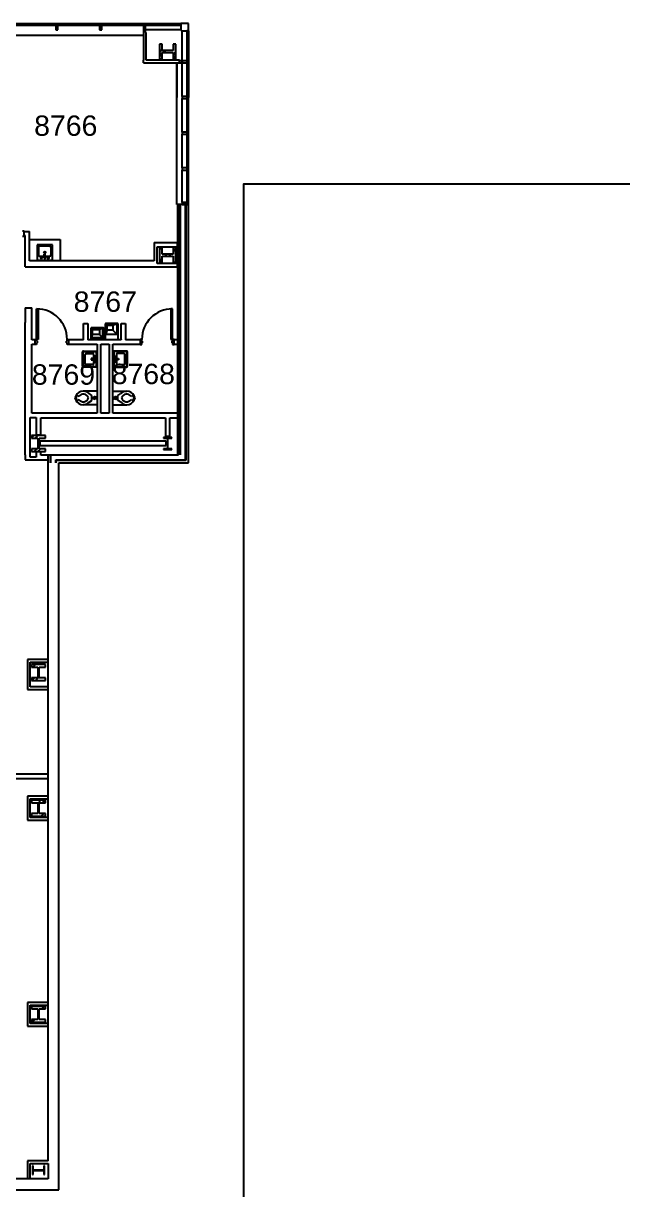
# Model space of a CAD drawing. Header units: inches. Extents: x -59 to 5673, y -29 to 4299.
# Drawn here: x 2100 to 2807, y 2877 to 4252 of the extents above; entities that cross this region are included whole.
import ezdxf

# ---------------------------------------------------------------- set-up
doc = ezdxf.new("R2010")
doc.units = ezdxf.units.IN
doc.header["$LTSCALE"] = 96
doc.header["$MEASUREMENT"] = 0
for name, color, linetype in [('A-ANNO-ROOM', 4, 'Continuous'), ('A-COLS', 5, 'Continuous'), ('A-DOOR', 2, 'Continuous'), ('A-FLOR-CASE', 3, 'Continuous'), ('A-FLOR-PFIX', 2, 'Continuous'), ('A-GLAZ', 2, 'Continuous'), ('A-ROOF-LEVL-THIN', 1, 'Continuous'), ('A-WALL-FULL', 6, 'Continuous')]:
    doc.layers.add(name, color=color, linetype=linetype)
doc.styles.add('ARIAL', font='arial.ttf')

msp = doc.modelspace()

# ---------------------------------------------------------------- hatches: boundary and pattern name
at = {"layer": 'A-COLS'}
h = msp.add_hatch(dxfattribs=at)
h.set_pattern_fill('FP_203', color=256, angle=-90, style=0, pattern_type=2)
h.set_pattern_definition([(45, (-0.0003, -1.105), (-9.503515, 9.503515), []), (45, (-0.0003, 13.295), (-9.503515, 9.503515), [])])
h.paths.add_polyline_path([(2280.4, 4210.6), (2280.4, 4227.6), (2276.9, 4227.6), (2276.9, 4220.2), (2264.3, 4220.2), (2264.3, 4227.6), (2260.8, 4227.6), (2260.8, 4210.6), (2264.3, 4210.6), (2264.3, 4218), (2276.9, 4218), (2276.9, 4210.6)], flags=0)
h = msp.add_hatch(dxfattribs=at)
h.set_pattern_fill('FP_188', color=256, style=0, pattern_type=2)
h.set_pattern_definition([(45, (-0.0003, -1.105), (-9.503515, 9.503515), []), (45, (-0.0003, 13.295), (-9.503515, 9.503515), [])])
h.paths.add_polyline_path([(2110, 3477.7), (2126.7, 3477.7), (2126.7, 3480.8), (2119.3, 3480.8), (2119.3, 3493.4), (2126.7, 3493.4), (2126.7, 3496.4), (2110, 3496.4), (2110, 3493.4), (2117.4, 3493.4), (2117.4, 3480.8), (2110, 3480.8)], flags=0)
h = msp.add_hatch(dxfattribs=at)
h.set_pattern_fill('FP_198', color=256, style=0, pattern_type=2)
h.set_pattern_definition([(45, (-0.0003, -1.105), (-9.503515, 9.503515), []), (45, (-0.0003, 13.295), (-9.503515, 9.503515), [])])
h.paths.add_polyline_path([(2126.7, 3317.7), (2126.7, 3320.8), (2119.3, 3320.8), (2119.3, 3333.4), (2126.7, 3333.4), (2126.7, 3336.4), (2110, 3336.4), (2110, 3333.4), (2117.4, 3333.4), (2117.4, 3320.8), (2110, 3320.8), (2110, 3317.7), (2118.6, 3317.7)], flags=0)
h = msp.add_hatch(dxfattribs=at)
h.set_pattern_fill('FP_219', color=256, style=0, pattern_type=2)
h.set_pattern_definition([(45, (-0.0003, -1.105), (-9.503515, 9.503515), []), (45, (-0.0003, 13.295), (-9.503515, 9.503515), [])])
h.paths.add_polyline_path([(2110, 3074.7), (2126.7, 3074.7), (2126.7, 3077.8), (2119.3, 3077.8), (2119.3, 3090.4), (2126.7, 3090.4), (2126.7, 3093.4), (2110, 3093.4), (2110, 3090.4), (2117.4, 3090.4), (2117.4, 3077.8), (2110, 3077.8)], flags=0)
h = msp.add_hatch(dxfattribs=at)
h.set_pattern_fill('FP_195', color=256, angle=-90, style=0, pattern_type=2)
h.set_pattern_definition([(45, (-0.0003, -1.105), (-9.503515, 9.503515), []), (45, (-0.0003, 13.295), (-9.503515, 9.503515), [])])
h.paths.add_polyline_path([(2112, 2895.3), (2112, 2900.1), (2124.6, 2900.1), (2124.6, 2895.3), (2125.3, 2895.3), (2125.3, 2905.3), (2124.6, 2905.3), (2124.6, 2900.5), (2112, 2900.5), (2112, 2905.3), (2111.3, 2905.3), (2111.3, 2895.3)], flags=0)

# ---------------------------------------------------------------- linework, layer by layer
for p, q in [((2264.3, 4227.6), (2260.8, 4227.6)), ((2260.8, 4227.6), (2260.8, 4210.6)), ((2264.3, 4227.6), (2260.8, 4227.6)), ((2260.8, 4227.6), (2260.8, 4210.6)), ((2260.8, 4218.5), (2264.3, 4222)), ((2264.3, 4220.2), (2264.3, 4227.6)), ((2264.3, 4220.2), (2264.3, 4227.6)), ((2280.4, 4227.6), (2276.9, 4227.6)), ((2276.9, 4227.6), (2276.9, 4220.2)), ((2280.4, 4227.6), (2276.9, 4227.6)), ((2276.9, 4227.6), (2276.9, 4220.2)), ((2280.4, 4210.6), (2280.4, 4227.6)), ((2280.4, 4210.6), (2280.4, 4227.6)), ((2260.8, 4213.9), (2264.3, 4217.4)), ((2260.8, 4210.6), (2264.3, 4210.6)), ((2260.8, 4210.6), (2264.3, 4210.6)), ((2276.9, 4220.2), (2264.3, 4220.2)), ((2276.9, 4220.2), (2264.3, 4220.2)), ((2264.3, 4210.6), (2264.3, 4218)), ((2264.3, 4218), (2276.9, 4218)), ((2264.3, 4210.6), (2264.3, 4218)), ((2264.3, 4218), (2276.9, 4218)), ((2264.9, 4218), (2267.1, 4220.2)), ((2276.9, 4215.6), (2280.4, 4219.1)), ((2276.9, 4218), (2276.9, 4210.6)), ((2276.9, 4218), (2276.9, 4210.6)), ((2276.9, 4211), (2280.4, 4214.5)), ((2276.9, 4210.6), (2280.4, 4210.6)), ((2276.9, 4210.6), (2280.4, 4210.6)), ((2260.8, 3985.8), (2262.5, 3987.6)), ((2264.3, 3987.6), (2260.8, 3987.6)), ((2260.8, 3987.6), (2260.8, 3970.6)), ((2264.3, 3980.2), (2264.3, 3987.6)), ((2276.9, 3987.5), (2276.9, 3987.6)), ((2280.4, 3987.6), (2276.9, 3987.6)), ((2276.9, 3987.6), (2276.9, 3980.2)), ((2280.4, 3970.6), (2280.4, 3987.6)), ((2260.8, 3971.4), (2264.3, 3974.9)), ((2276.9, 3980.2), (2264.3, 3980.2)), ((2264.3, 3970.6), (2264.3, 3978)), ((2264.3, 3978), (2276.9, 3978)), ((2267.3, 3978), (2269.5, 3980.2)), ((2272, 3978), (2274.1, 3980.2)), ((2276.9, 3982.9), (2280.4, 3986.4)), ((2276.9, 3978), (2276.9, 3970.6)), ((2260.8, 3970.6), (2264.3, 3970.6)), ((2276.9, 3970.6), (2280.4, 3970.6)), ((2279, 3970.6), (2280.4, 3972)), ((2110, 3763.6), (2112.8, 3766.4)), ((2126.7, 3766.4), (2110, 3766.4)), ((2110, 3766.4), (2110, 3763.4)), ((2110, 3763.4), (2117.4, 3763.4)), ((2114.4, 3763.4), (2117.4, 3766.4)), ((2117.4, 3763.4), (2117.4, 3750.8)), ((2117.4, 3752), (2119.3, 3753.9)), ((2119.3, 3750.8), (2119.3, 3763.4)), ((2119.3, 3763.4), (2126.7, 3763.4)), ((2126.7, 3763.4), (2126.7, 3766.4)), ((2275.6, 3764.1), (2265.6, 3764.1)), ((2265.6, 3764.1), (2265.6, 3763.4)), ((2265.6, 3763.4), (2270.4, 3763.4)), ((2266.4, 3763.4), (2267.1, 3764.1)), ((2270.4, 3763.4), (2270.4, 3750.8)), ((2270.8, 3750.8), (2270.8, 3763.4)), ((2270.8, 3763.4), (2275.6, 3763.4)), ((2275.6, 3763.4), (2275.6, 3764.1)), ((2117.4, 3750.8), (2110, 3750.8)), ((2110, 3750.8), (2110, 3747.7)), ((2110, 3747.7), (2126.7, 3747.7)), ((2113.1, 3747.7), (2116.2, 3750.8)), ((2117.7, 3747.7), (2120.8, 3750.8)), ((2126.7, 3750.8), (2119.3, 3750.8)), ((2126.7, 3747.7), (2126.7, 3750.8)), ((2270.4, 3750.8), (2265.6, 3750.8)), ((2265.6, 3750.8), (2265.6, 3750.1)), ((2265.6, 3750.1), (2275.6, 3750.1)), ((2267.5, 3750.1), (2268.2, 3750.8)), ((2270.4, 3752.9), (2270.8, 3753.3)), ((2275.6, 3750.8), (2270.8, 3750.8)), ((2272.1, 3750.1), (2272.9, 3750.8)), ((2275.6, 3750.1), (2275.6, 3750.8)), ((2126.7, 3496.4), (2110, 3496.4)), ((2110, 3496.4), (2110, 3493.4)), ((2110, 3493.4), (2117.4, 3493.4)), ((2117.4, 3493.4), (2117.4, 3480.8)), ((2119.3, 3480.8), (2119.3, 3493.4)), ((2119.3, 3493.4), (2126.7, 3493.4)), ((2126.7, 3493.4), (2126.7, 3496.4)), ((2117.4, 3480.8), (2110, 3480.8)), ((2110, 3480.8), (2110, 3477.7)), ((2126.7, 3480.8), (2119.3, 3480.8)), ((2126.7, 3477.7), (2126.7, 3480.8)), ((2110, 3477.7), (2126.7, 3477.7)), ((2126.7, 3336.4), (2110, 3336.4)), ((2110, 3336.4), (2110, 3333.4)), ((2110, 3333.4), (2117.4, 3333.4)), ((2117.4, 3333.4), (2117.4, 3320.8)), ((2119.3, 3320.8), (2119.3, 3333.4)), ((2119.3, 3333.4), (2126.7, 3333.4)), ((2126.7, 3333.4), (2126.7, 3336.4)), ((2117.4, 3320.8), (2110, 3320.8)), ((2110, 3320.8), (2110, 3317.7)), ((2110, 3317.7), (2126.7, 3317.7)), ((2126.7, 3320.8), (2119.3, 3320.8)), ((2126.7, 3317.7), (2126.7, 3320.8)), ((2126.7, 3093.4), (2110, 3093.4)), ((2110, 3093.4), (2110, 3090.4)), ((2110, 3090.4), (2117.4, 3090.4)), ((2117.4, 3090.4), (2117.4, 3077.8)), ((2119.3, 3077.8), (2119.3, 3090.4)), ((2119.3, 3090.4), (2126.7, 3090.4)), ((2126.7, 3090.4), (2126.7, 3093.4)), ((2117.4, 3077.8), (2110, 3077.8)), ((2110, 3077.8), (2110, 3074.7)), ((2110, 3074.7), (2126.7, 3074.7)), ((2126.7, 3077.8), (2119.3, 3077.8)), ((2126.7, 3074.7), (2126.7, 3077.8)), ((2112, 2905.3), (2111.3, 2905.3)), ((2111.3, 2905.3), (2111.3, 2895.3)), ((2112, 2900.5), (2112, 2905.3)), ((2125.3, 2905.3), (2124.6, 2905.3)), ((2124.6, 2905.3), (2124.6, 2900.5)), ((2125.3, 2895.3), (2125.3, 2905.3)), ((2111.3, 2895.3), (2112, 2895.3)), ((2124.6, 2900.5), (2112, 2900.5)), ((2112, 2895.3), (2112, 2900.1)), ((2112, 2900.1), (2124.6, 2900.1)), ((2124.6, 2900.1), (2124.6, 2895.3)), ((2124.6, 2895.3), (2125.3, 2895.3))]:
    msp.add_line(p, q, dxfattribs=at)
at = {"layer": 'A-DOOR'}
for p, q in [((2101.5, 4007.4), (2099.5, 4007.4)), ((2099.5, 4001.6), (2101.5, 4001.6)), ((2101.5, 4001.6), (2101.5, 4007.4)), ((2116.1, 3915.7), (2117.8, 3915.7)), ((2116.1, 3879.7), (2116.1, 3915.7)), ((2117.8, 3915.7), (2117.8, 3879.7)), ((2274.5, 3915.7), (2274.5, 3879.7)), ((2276.2, 3915.7), (2274.5, 3915.7)), ((2276.2, 3879.7), (2276.2, 3915.7)), ((2114.1, 3879.7), (2116.1, 3879.7)), ((2114.1, 3879.2), (2114.1, 3879.7)), ((2114.6, 3879.2), (2114.1, 3879.2)), ((2114.6, 3874.1), (2114.6, 3879.2)), ((2117.8, 3879.7), (2116.1, 3879.7)), ((2116.1, 3879.7), (2116.1, 3877.8)), ((2116.1, 3877.8), (2116.7, 3877.8)), ((2116.7, 3877.8), (2116.7, 3875.5)), ((2151.5, 3877.8), (2152.1, 3877.8)), ((2151.5, 3875.5), (2151.5, 3877.8)), ((2152.1, 3879.7), (2154.1, 3879.7)), ((2152.1, 3877.8), (2152.1, 3879.7)), ((2153.6, 3879.2), (2153.6, 3874.1)), ((2154.1, 3879.2), (2153.6, 3879.2)), ((2154.1, 3879.7), (2154.1, 3879.2)), ((2238.2, 3879.7), (2238.2, 3879.2)), ((2240.2, 3879.7), (2238.2, 3879.7)), ((2238.2, 3879.2), (2238.7, 3879.2)), ((2238.7, 3879.2), (2238.7, 3874.1)), ((2240.2, 3877.8), (2240.2, 3879.7)), ((2240.8, 3877.8), (2240.2, 3877.8)), ((2240.8, 3875.5), (2240.8, 3877.8)), ((2274.5, 3879.7), (2276.2, 3879.7)), ((2276.2, 3877.8), (2275.6, 3877.8)), ((2275.6, 3877.8), (2275.6, 3875.5)), ((2278.2, 3879.7), (2276.2, 3879.7)), ((2276.2, 3879.7), (2276.2, 3877.8)), ((2277.7, 3874.1), (2277.7, 3879.2)), ((2277.7, 3879.2), (2278.2, 3879.2)), ((2278.2, 3879.2), (2278.2, 3879.7)), ((2114.1, 3874.1), (2114.6, 3874.1)), ((2114.1, 3873.6), (2114.1, 3874.1)), ((2116.1, 3873.6), (2114.1, 3873.6)), ((2116.1, 3875.5), (2116.1, 3873.6)), ((2116.7, 3875.5), (2116.1, 3875.5)), ((2152.1, 3875.5), (2151.5, 3875.5)), ((2152.1, 3873.6), (2152.1, 3875.5)), ((2154.1, 3873.6), (2152.1, 3873.6)), ((2153.6, 3874.1), (2154.1, 3874.1)), ((2154.1, 3874.1), (2154.1, 3873.6)), ((2238.7, 3874.1), (2238.2, 3874.1)), ((2238.2, 3874.1), (2238.2, 3873.6)), ((2238.2, 3873.6), (2240.2, 3873.6)), ((2240.2, 3873.6), (2240.2, 3875.5)), ((2240.2, 3875.5), (2240.8, 3875.5)), ((2275.6, 3875.5), (2276.2, 3875.5)), ((2276.2, 3875.5), (2276.2, 3873.6)), ((2276.2, 3873.6), (2278.2, 3873.6)), ((2278.2, 3874.1), (2277.7, 3874.1)), ((2278.2, 3873.6), (2278.2, 3874.1))]:
    msp.add_line(p, q, dxfattribs=at)
for centre, start, end in [((2116.1, 3879.7), 0, 90), ((2116.1, 3879.7), 0, 90), ((2276.2, 3879.7), 90, 180), ((2276.2, 3879.7), 90, 180)]:
    msp.add_arc(centre, 36, start, end, dxfattribs=at)
at = {"layer": 'A-FLOR-CASE'}
for p, q in [((2107.7, 3997.3), (2144, 3997.3)), ((2144, 3997.3), (2144, 3972.3))]:
    msp.add_line(p, q, dxfattribs=at)
at = {"layer": 'A-FLOR-PFIX'}
for p, q in [((2134.7, 3991.3), (2116.7, 3991.3)), ((2116.7, 3991.3), (2116.7, 3973.3)), ((2118.2, 3987.8), (2118.2, 3979.8)), ((2131.2, 3989.8), (2120.2, 3989.8)), ((2133.2, 3979.8), (2133.2, 3987.8)), ((2134.7, 3973.3), (2134.7, 3991.3)), ((2120.2, 3977.8), (2125.2, 3977.8)), ((2125.2, 3975.6), (2125.2, 3980.3)), ((2126.2, 3975.6), (2126.2, 3980.3)), ((2126.2, 3977.8), (2131.2, 3977.8)), ((2116.7, 3973.3), (2134.7, 3973.3)), ((2180.1, 3893), (2180.1, 3879.5)), ((2194.6, 3893.5), (2180.6, 3893.5)), ((2181.1, 3881.5), (2181.1, 3892.5)), ((2181.1, 3892.5), (2182.1, 3891.5)), ((2194.1, 3892.5), (2181.1, 3892.5)), ((2182.1, 3891.5), (2190.1, 3891.5)), ((2182.1, 3885.5), (2182.1, 3891.5)), ((2194.1, 3892.5), (2190.1, 3891.5)), ((2190.1, 3891.5), (2190.1, 3885.5)), ((2194.1, 3881.5), (2194.1, 3892.5)), ((2195.1, 3879.5), (2195.1, 3893)), ((2197.1, 3898), (2197.1, 3879.5)), ((2211.6, 3898.5), (2197.6, 3898.5)), ((2198.1, 3885.4), (2198.1, 3897.4)), ((2198.1, 3897.4), (2199.4, 3896.4)), ((2211.1, 3897.4), (2198.1, 3897.4)), ((2199.4, 3896.4), (2205.9, 3896.4)), ((2199.4, 3890.5), (2199.4, 3896.4)), ((2211.1, 3897.4), (2205.9, 3896.4)), ((2205.9, 3896.4), (2205.9, 3890.5)), ((2211.1, 3885.4), (2211.1, 3897.4)), ((2212.1, 3879.5), (2212.1, 3898)), ((2176.6, 3879.5), (2176.6, 3879.2)), ((2176.6, 3879.5), (2215.6, 3879.5)), ((2181.1, 3881.5), (2182.1, 3885.5)), ((2194.1, 3881.5), (2181.1, 3881.5)), ((2190.1, 3885.5), (2182.1, 3885.5)), ((2194.1, 3881.5), (2190.1, 3885.5)), ((2198.1, 3885.4), (2199.4, 3890.5)), ((2211.1, 3885.4), (2198.1, 3885.4)), ((2205.9, 3890.5), (2199.4, 3890.5)), ((2211.1, 3885.4), (2205.9, 3890.5)), ((2215.6, 3879.5), (2215.6, 3879.2)), ((2170.3, 3848), (2170.3, 3865)), ((2170.8, 3848.5), (2170.8, 3864.5)), ((2171.3, 3866), (2187.3, 3866)), ((2171.8, 3865.5), (2186.3, 3865.5)), ((2186.3, 3865.5), (2186.3, 3847.5)), ((2222.1, 3866), (2206.1, 3866)), ((2221.6, 3865.5), (2207.1, 3865.5)), ((2207.1, 3865.5), (2207.1, 3847.5)), ((2222.6, 3848.5), (2222.6, 3864.5)), ((2223.1, 3848), (2223.1, 3865)), ((2173.3, 3851), (2173.3, 3862)), ((2174.3, 3863), (2182.3, 3863)), ((2185.9, 3857.1), (2180.6, 3857.1)), ((2180.6, 3857.1), (2180.6, 3855.8)), ((2180.6, 3855.8), (2185.9, 3855.8)), ((2183.3, 3862), (2183.3, 3857.1)), ((2183.3, 3855.8), (2183.3, 3851)), ((2185.9, 3855.8), (2185.9, 3857.1)), ((2207.5, 3855.8), (2207.5, 3857.1)), ((2207.5, 3857.1), (2212.8, 3857.1)), ((2212.8, 3855.8), (2207.5, 3855.8)), ((2210.1, 3862), (2210.1, 3857.1)), ((2210.1, 3855.8), (2210.1, 3851)), ((2219.1, 3863), (2211.1, 3863)), ((2212.8, 3857.1), (2212.8, 3855.8)), ((2220.1, 3851), (2220.1, 3862)), ((2187.3, 3847), (2171.3, 3847)), ((2186.3, 3847.5), (2171.8, 3847.5)), ((2182.3, 3850), (2174.3, 3850)), ((2206.1, 3847), (2222.1, 3847)), ((2207.1, 3847.5), (2221.6, 3847.5)), ((2211.1, 3850), (2219.1, 3850)), ((2163, 3814.5), (2165.8, 3812.4)), ((2165.8, 3809), (2163, 3806.9)), ((2187.3, 3818.7), (2170.8, 3818.7)), ((2181.4, 3813.7), (2178.2, 3815.8)), ((2181.4, 3807.7), (2181.4, 3813.7)), ((2187.3, 3811.7), (2185.7, 3811.7)), ((2187.3, 3809.7), (2185.7, 3809.7)), ((2206.1, 3818.7), (2222.6, 3818.7)), ((2206.1, 3811.7), (2207.7, 3811.7)), ((2206.1, 3809.7), (2207.7, 3809.7)), ((2212, 3813.7), (2215.2, 3815.8)), ((2212, 3807.7), (2212, 3813.7)), ((2230.5, 3814.5), (2227.6, 3812.4)), ((2227.6, 3809), (2230.5, 3806.9)), ((2187.3, 3802.7), (2171.1, 3802.7)), ((2178.2, 3805.6), (2181.4, 3807.7)), ((2206.1, 3802.7), (2222.3, 3802.7)), ((2215.2, 3805.6), (2212, 3807.7))]:
    msp.add_line(p, q, dxfattribs=at)
for centre, radius in [((2121.7, 3975.6), 1), ((2125.7, 3982.4), 1), ((2129.7, 3975.6), 1), ((2185.3, 3859.6), 0.75), ((2185.3, 3853.3), 0.75), ((2208.1, 3859.6), 0.75), ((2208.1, 3853.3), 0.75), ((2184.5, 3810.7), 1.5), ((2184.5, 3810.7), 0.996), ((2208.9, 3810.7), 1.5), ((2208.9, 3810.7), 0.996)]:
    msp.add_circle(centre, radius, dxfattribs=at)
for centre, radius, start, end in [((2120.2, 3987.8), 2, 90, 180), ((2131.2, 3987.8), 2, 0, 90), ((2120.2, 3979.8), 2, 180, 270), ((2125.7, 3980.3), 0.5, 0, 180), ((2125.7, 3975.6), 0.5, 180, 0), ((2131.2, 3979.8), 2, 270, 0), ((2180.6, 3893), 0.5, 90, 180), ((2194.6, 3893), 0.5, 0, 90), ((2197.6, 3898), 0.5, 90, 180), ((2211.6, 3898), 0.5, 0, 90), ((2171.3, 3865), 1, 90, 180), ((2171.8, 3864.5), 1, 90, 180), ((2221.6, 3864.5), 1, 0, 90), ((2222.1, 3865), 1, 0, 90), ((2174.3, 3862), 1, 90, 180), ((2174.3, 3851), 1, 180, 270), ((2182.3, 3862), 1, 0, 90), ((2182.3, 3851), 1, 270, 0), ((2211.1, 3862), 1, 90, 180), ((2211.1, 3851), 1, 180, 270), ((2219.1, 3862), 1, 0, 90), ((2219.1, 3851), 1, 270, 0), ((2171.3, 3848), 1, 180, 270), ((2171.8, 3848.5), 1, 180, 270), ((2221.6, 3848.5), 1, 270, 0), ((2222.1, 3848), 1, 270, 0), ((2171.1, 3808.7), 10, 45, 168.463), ((2171.1, 3812.7), 10, 191.537, 315), ((2171.1, 3808.7), 9, 144.84, 167.1604), ((2171.1, 3812.7), 9, 192.8396, 215.1607), ((2171.1, 3808.7), 6.5, 17.9202, 144.8393), ((2171.1, 3812.7), 6.5, 215.1607, 342.0798), ((2184.6, 3810.7), 1.5, 99.1062, 261.1651), ((2208.9, 3810.7), 1.5, 278.8349, 80.8938), ((2222.3, 3808.7), 10, 11.537, 135), ((2222.3, 3812.7), 10, 225, 348.463), ((2222.3, 3808.7), 6.5, 35.1607, 162.0798), ((2222.3, 3812.7), 6.5, 197.9202, 324.8393), ((2222.3, 3808.7), 9, 12.8396, 35.16), ((2222.3, 3812.7), 9, 324.8393, 347.1604)]:
    msp.add_arc(centre, radius, start, end, dxfattribs=at)
at = {"layer": 'A-GLAZ'}
for p, q in [((2036.3, 4252.3), (2286.3, 4252.3)), ((2138.6, 4251.3), (2089.3, 4251.3)), ((2089.3, 4250.3), (2138.6, 4250.3)), ((2138.6, 4250.3), (2138.6, 4251.3)), ((2190.3, 4251.3), (2141.1, 4251.3)), ((2141.1, 4251.3), (2141.1, 4250.3)), ((2141.1, 4250.3), (2190.3, 4250.3)), ((2190.3, 4250.3), (2190.3, 4251.3)), ((2242.1, 4251.3), (2192.8, 4251.3)), ((2192.8, 4251.3), (2192.8, 4250.3)), ((2192.8, 4250.3), (2242.1, 4250.3)), ((2242.1, 4250.3), (2242.1, 4251.3)), ((2243.3, 4252.3), (2243.3, 4250.6)), ((2286.3, 4251.3), (2244.6, 4251.3)), ((2244.6, 4251.3), (2244.6, 4250.3)), ((2244.6, 4250.3), (2286.3, 4250.3)), ((2286.3, 4250.3), (2286.3, 4251.3)), ((2038.8, 4238.5), (2242.1, 4238.5)), ((2286.3, 4244.8), (2244.6, 4244.8)), ((2287.8, 4208.2), (2287.8, 4243.3)), ((2293.3, 4243.3), (2293.3, 4208.2)), ((2294.3, 4243.3), (2293.3, 4243.3)), ((2294.3, 4208.2), (2294.3, 4243.3)), ((2295.3, 4243.3), (2295.3, 4207)), ((2293.3, 4208.2), (2294.3, 4208.2)), ((2293.3, 4208.2), (2294.3, 4208.2)), ((2293.3, 4208.2), (2294.3, 4208.2)), ((2281.5, 4205.7), (2281.5, 4164.9)), ((2287.8, 4166.1), (2287.8, 4205.7)), ((2293.3, 4205.7), (2293.3, 4166.1)), ((2294.3, 4205.7), (2293.3, 4205.7)), ((2293.3, 4205.7), (2293.3, 4166.1)), ((2294.3, 4205.7), (2293.3, 4205.7)), ((2293.6, 4207), (2295.3, 4207)), ((2295.3, 4207), (2293.6, 4207)), ((2294.3, 4166.1), (2294.3, 4205.7)), ((2294.3, 4166.1), (2294.3, 4205.7)), ((2295.3, 4041.1), (2295.3, 4207)), ((2295.3, 4207), (2295.3, 4164.9)), ((2287.8, 4124), (2287.8, 4163.6)), ((2293.3, 4166.1), (2294.3, 4166.1)), ((2293.3, 4166.1), (2294.3, 4166.1)), ((2293.3, 4163.6), (2293.3, 4124)), ((2294.3, 4163.6), (2293.3, 4163.6)), ((2294.3, 4124), (2294.3, 4163.6)), ((2287.8, 4081.9), (2287.8, 4121.5)), ((2293.3, 4124), (2294.3, 4124)), ((2293.3, 4121.5), (2293.3, 4081.9)), ((2294.3, 4121.5), (2293.3, 4121.5)), ((2294.3, 4081.9), (2294.3, 4121.5)), ((2287.8, 4041.1), (2287.8, 4079.4)), ((2293.3, 4081.9), (2294.3, 4081.9)), ((2293.3, 4079.4), (2293.3, 4041.1)), ((2294.3, 4079.4), (2293.3, 4079.4)), ((2294.3, 4041.1), (2294.3, 4079.4)), ((2293.3, 4041.1), (2294.3, 4041.1))]:
    msp.add_line(p, q, dxfattribs=at)
at = {"layer": 'A-GLAZ', "extrusion": (0, 0, -1)}
for p, q in [((2141.1, 4250.6), (2138.6, 4250.6)), ((2138.6, 4250.6), (2138.6, 4244.8)), ((2141.1, 4244.8), (2141.1, 4250.6)), ((2192.8, 4250.6), (2190.3, 4250.6)), ((2190.3, 4250.6), (2190.3, 4244.8)), ((2192.8, 4244.8), (2192.8, 4250.6)), ((2244.6, 4250.6), (2242.1, 4250.6)), ((2242.1, 4250.6), (2242.1, 4244.8)), ((2244.6, 4244.8), (2244.6, 4250.6)), ((2295.3, 4252.3), (2286.3, 4252.3)), ((2286.3, 4252.3), (2286.3, 4244.3)), ((2295.3, 4243.3), (2295.3, 4252.3)), ((2138.6, 4244.8), (2141.1, 4244.8)), ((2190.3, 4244.8), (2192.8, 4244.8)), ((2242.1, 4244.8), (2244.6, 4244.8)), ((2286.3, 4244.3), (2287.3, 4244.3)), ((2287.3, 4244.3), (2287.3, 4243.3)), ((2287.3, 4243.3), (2295.3, 4243.3)), ((2287.8, 4208.2), (2287.8, 4205.7)), ((2293.6, 4208.2), (2287.8, 4208.2)), ((2287.8, 4208.2), (2287.8, 4205.7)), ((2293.6, 4208.2), (2287.8, 4208.2)), ((2287.8, 4208.2), (2287.8, 4205.7)), ((2293.6, 4208.2), (2287.8, 4208.2)), ((2293.6, 4205.7), (2293.6, 4208.2)), ((2293.6, 4205.7), (2293.6, 4208.2)), ((2293.6, 4205.7), (2293.6, 4208.2)), ((2287.8, 4205.7), (2293.6, 4205.7)), ((2287.8, 4205.7), (2293.6, 4205.7)), ((2287.8, 4205.7), (2293.6, 4205.7)), ((2287.8, 4166.1), (2287.8, 4163.6)), ((2293.6, 4166.1), (2287.8, 4166.1)), ((2287.8, 4163.6), (2293.6, 4163.6)), ((2293.6, 4163.6), (2293.6, 4166.1)), ((2287.8, 4124), (2287.8, 4121.5)), ((2293.6, 4124), (2287.8, 4124)), ((2287.8, 4121.5), (2293.6, 4121.5)), ((2293.6, 4121.5), (2293.6, 4124)), ((2287.8, 4081.9), (2287.8, 4079.4)), ((2293.6, 4081.9), (2287.8, 4081.9)), ((2287.8, 4079.4), (2293.6, 4079.4)), ((2293.6, 4079.4), (2293.6, 4081.9)), ((2287.8, 4041.1), (2287.8, 4038.6)), ((2295.3, 4041.1), (2287.8, 4041.1)), ((2287.8, 4038.6), (2295.3, 4038.6)), ((2295.3, 4038.6), (2295.3, 4041.1))]:
    msp.add_line(p, q, dxfattribs=at)
at = {"layer": 'A-ROOF-LEVL-THIN'}
msp.add_lwpolyline([(3298.9, 4062.8), (2359.9, 4062.8), (2359.9, 2638.9)], dxfattribs=at)
at = {"layer": 'A-WALL-FULL'}
for p, q in [((2242.1, 4244.8), (2242.1, 4208.9)), ((2244.6, 4241.7), (2244.6, 4244.8)), ((2244.6, 4241.7), (2244.6, 4244.8)), ((2245.2, 4241.7), (2244.6, 4241.7)), ((2245.2, 4208.9), (2245.2, 4241.7)), ((2242.1, 4205.7), (2242.1, 4208.9)), ((2284.7, 4208.9), (2245.2, 4208.9)), ((2284.7, 4205.7), (2284.7, 4208.9)), ((2284.7, 4208.2), (2284.7, 4208.9)), ((2287.8, 4208.2), (2284.7, 4208.2)), ((2287.8, 4208.2), (2284.7, 4208.2)), ((2287.8, 4205.7), (2287.8, 4208.2)), ((2287.8, 4205.7), (2287.8, 4208.2)), ((2242.1, 4205.7), (2287.8, 4205.7)), ((2281.6, 4038.6), (2281.6, 4205.7)), ((2282.5, 4038.6), (2281.6, 4038.6)), ((2282.5, 4038.6), (2282.5, 3743.8)), ((2295.3, 4038.6), (2282.5, 4038.6)), ((2282.7, 3743.8), (2282.7, 4038.6)), ((2283.3, 3743.8), (2283.3, 4038.6)), ((2285.8, 3743.8), (2285.8, 4038.6)), ((2291.8, 3737.8), (2291.8, 4038.6)), ((2292.3, 3737.3), (2292.3, 4038.6)), ((2295.3, 3734.3), (2295.3, 4038.6)), ((2101.5, 4007), (2107.7, 4007)), ((2102.8, 4002.1), (2101.5, 4002.1)), ((2102.8, 3965.1), (2102.8, 4002.1)), ((2107.7, 3972.3), (2107.7, 4007)), ((2254.6, 3994.1), (2282.1, 3994.1)), ((2254.6, 3994.1), (2254.6, 3972.3)), ((2258.3, 3969.3), (2258.3, 3988.9)), ((2258.3, 3988.9), (2282.1, 3988.9)), ((2282.1, 3988.9), (2282.1, 3994.1)), ((2102.8, 3965.1), (2282.1, 3965.1)), ((2254.6, 3972.3), (2107.7, 3972.3)), ((2282.1, 3969.3), (2258.3, 3969.3)), ((2282.1, 3965.1), (2282.1, 3969.3)), ((2102.8, 3917.1), (2102.8, 3899.5)), ((2102.8, 3917.1), (2110.5, 3917.1)), ((2110.5, 3879.2), (2110.5, 3917.1)), ((2102.8, 3743.5), (2102.8, 3899.5)), ((2171.5, 3879.2), (2171.5, 3898.5)), ((2171.5, 3898.5), (2176.6, 3898.5)), ((2176.6, 3898.5), (2176.6, 3879.2)), ((2215.6, 3879.2), (2215.6, 3898.5)), ((2215.6, 3898.5), (2220.8, 3898.5)), ((2220.8, 3898.5), (2220.8, 3879.2)), ((2114.6, 3879.2), (2110.5, 3879.2)), ((2114.6, 3874.1), (2114.6, 3879.2)), ((2171.5, 3879.2), (2153.6, 3879.2)), ((2153.6, 3879.2), (2153.6, 3874.1)), ((2215.6, 3879.2), (2176.6, 3879.2)), ((2238.7, 3879.2), (2220.8, 3879.2)), ((2238.7, 3874.1), (2238.7, 3879.2)), ((2282.5, 3879.2), (2277.7, 3879.2)), ((2277.7, 3879.2), (2277.7, 3874.1)), ((2110.5, 3874.1), (2114.6, 3874.1)), ((2110.5, 3792.6), (2110.5, 3874.1)), ((2153.6, 3874.1), (2187.3, 3874.1)), ((2187.3, 3874.1), (2187.3, 3792.6)), ((2191.8, 3874.1), (2201.6, 3874.1)), ((2191.8, 3792.6), (2191.8, 3874.1)), ((2201.6, 3874.1), (2201.6, 3792.6)), ((2206.1, 3792.6), (2206.1, 3874.1)), ((2206.1, 3874.1), (2238.7, 3874.1)), ((2277.7, 3874.1), (2282.5, 3874.1)), ((2108.5, 3741), (2108.5, 3787.5)), ((2108.5, 3787.5), (2115.7, 3787.5)), ((2115.7, 3792.6), (2110.5, 3792.6)), ((2187.3, 3792.6), (2115.7, 3792.6)), ((2115.7, 3787.5), (2115.7, 3767.1)), ((2121, 3787.1), (2268, 3787.1)), ((2121, 3767.1), (2121, 3787.1)), ((2201.6, 3792.6), (2191.8, 3792.6)), ((2282.5, 3792.6), (2206.1, 3792.6)), ((2268, 3787.1), (2268, 3765.8)), ((2273.2, 3787.1), (2282.5, 3787.1)), ((2273.2, 3765.8), (2273.2, 3787.1)), ((2115.7, 3767.1), (2121, 3767.1)), ((2268.7, 3759.7), (2119.9, 3759.7)), ((2119.9, 3759.7), (2119.9, 3754.5)), ((2119.9, 3754.5), (2268.7, 3754.5)), ((2268, 3765.8), (2273.2, 3765.8)), ((2268.7, 3754.5), (2268.7, 3759.7)), ((2102.8, 3743.5), (2102.8, 3737.8)), ((2115.7, 3741), (2108.5, 3741)), ((2115.7, 3747.1), (2115.7, 3741)), ((2121, 3747.1), (2115.7, 3747.1)), ((2121, 3743.1), (2121, 3747.1)), ((2129.7, 3743.1), (2121, 3743.1)), ((2129.7, 2911.3), (2129.7, 3743.8)), ((2129.7, 3743.8), (2282.5, 3743.8)), ((2130.3, 3734.3), (2130.3, 3743.8)), ((2132.8, 3734.3), (2132.8, 3743.8)), ((2282.5, 3743.8), (2283.3, 3743.8)), ((2102.8, 3737.8), (2129.7, 3737.8)), ((2138.8, 3737.8), (2291.8, 3737.8)), ((2138.8, 3734.3), (2138.8, 3737.8)), ((2139.3, 3737.3), (2292.3, 3737.3)), ((2139.3, 3734.3), (2139.3, 3737.3)), ((2142.3, 2877.3), (2142.3, 3734.3)), ((2142.3, 3734.3), (2295.3, 3734.3)), ((2129.7, 3502.2), (2105.3, 3502.2)), ((2105.3, 3502.2), (2105.3, 3466.8)), ((2108.5, 3499.1), (2129.7, 3499.1)), ((2108.5, 3470), (2108.5, 3499.1)), ((2129.7, 3499.1), (2129.7, 3502.2)), ((2105.3, 3466.8), (2129.7, 3466.8)), ((2129.7, 3470), (2108.5, 3470)), ((2129.7, 3466.8), (2129.7, 3470)), ((2129.7, 3367.1), (2052.7, 3367.1)), ((2052.7, 3362.2), (2129.7, 3362.2)), ((2129.7, 3362.2), (2129.7, 3367.1)), ((2129.7, 3341.1), (2105.3, 3341.1)), ((2105.3, 3341.1), (2105.3, 3313.1)), ((2108.5, 3338), (2129.7, 3338)), ((2108.5, 3316.2), (2108.5, 3338)), ((2129.7, 3338), (2129.7, 3341.1)), ((2129.7, 3316.2), (2108.5, 3316.2)), ((2129.7, 3313.1), (2129.7, 3316.2)), ((2105.3, 3313.1), (2129.7, 3313.1)), ((2129.7, 3098.1), (2105.3, 3098.1)), ((2105.3, 3098.1), (2105.3, 3070.1)), ((2108.5, 3095), (2129.7, 3095)), ((2108.5, 3073.2), (2108.5, 3095)), ((2105.3, 3070.1), (2129.7, 3070.1)), ((2129.7, 3073.2), (2108.5, 3073.2)), ((2129.7, 2911.3), (2105.3, 2911.3)), ((2105.3, 2911.3), (2105.3, 2890)), ((2129.7, 2911.3), (2105.3, 2911.3)), ((2105.3, 2911.3), (2105.3, 2890)), ((2108.5, 2908.2), (2129.7, 2908.2)), ((2108.5, 2890.5), (2108.5, 2908.2)), ((2108.5, 2908.2), (2129.7, 2908.2)), ((2108.5, 2890), (2108.5, 2908.2)), ((2129.7, 2908.2), (2129.7, 2890)), ((2129.7, 2890), (2004.3, 2890)), ((2129.7, 2890), (2109.5, 2890)), ((2142.3, 2877.3), (2142.3, 2890)), ((1832.3, 2877.3), (2142.3, 2877.3))]:
    msp.add_line(p, q, dxfattribs=at)

# ---------------------------------------------------------------- texts
at = {"layer": 'A-ANNO-ROOM', "style": 'ARIAL'}
for s, p in [('8766', (2113.2, 4119.7)), ('8767', (2159.8, 3912.2)), ('8769', (2110.5, 3826.3)), ('8768', (2204.6, 3827))]:
    msp.add_text(s, height=24, dxfattribs=at).set_placement(p)

doc.saveas('drawing.dxf')
